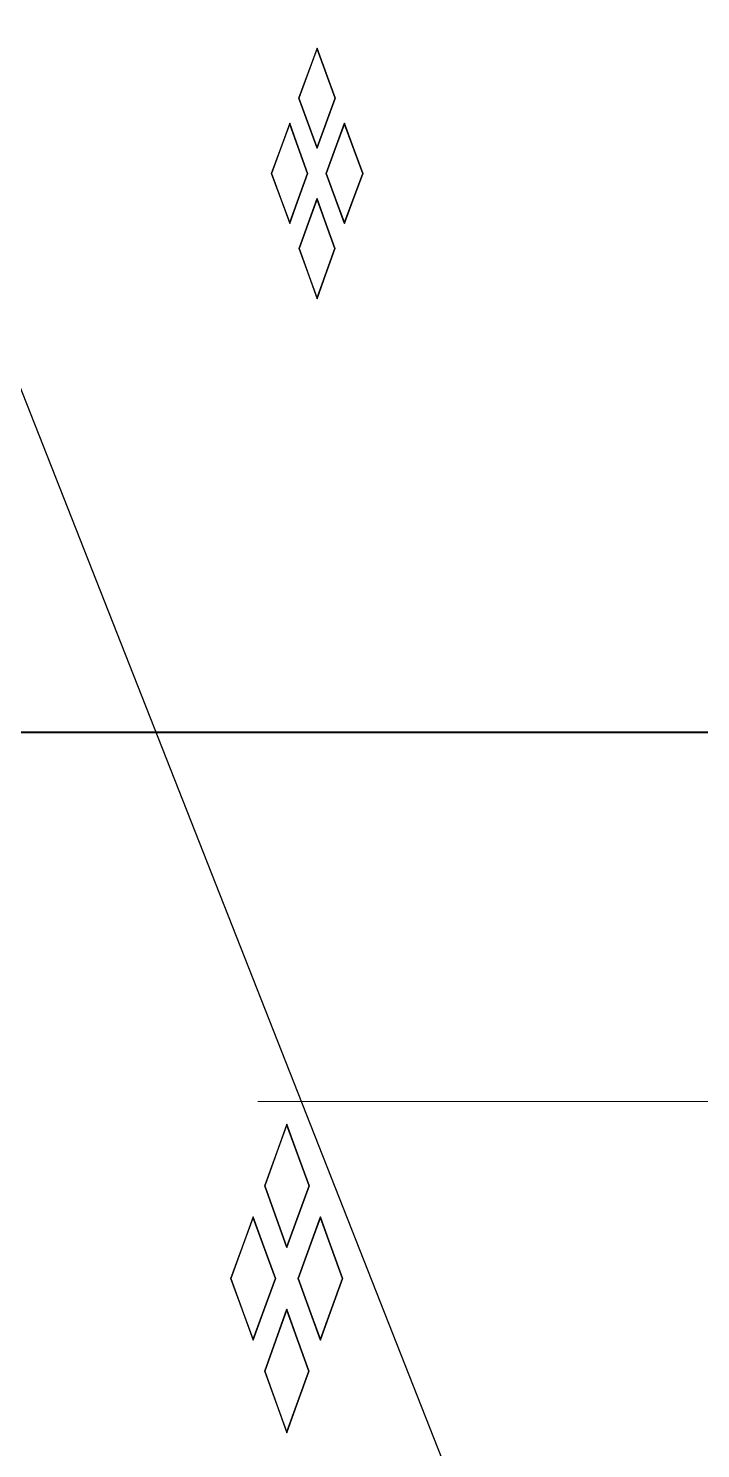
# Model space of a CAD drawing. Header units: millimetres. Extents: x -187347 to 135007, y -6415 to 292048.
# Drawn here: x -40539 to -40106, y 7831 to 8747 of the extents above; entities that cross this region are included whole.
import ezdxf

# ---------------------------------------------------------------- set-up
doc = ezdxf.new("R2010")
doc.units = ezdxf.units.MM
doc.header["$LTSCALE"] = 100
doc.linetypes.add('Z_LINE-CNTR', pattern=[17, 12, -2, 1, -2])
doc.layers.get('0').update_dxf_attribs({"lineweight": 18})
doc.layers.add('1', color=7, linetype='Continuous')
doc.layers.add('Layout Cabinplant', color=30, linetype='Continuous')
doc.layers.add('S-GRID', color=7, linetype='Continuous', lineweight=5)

# ---------------------------------------------------------------- blocks, each defined once
blk = doc.blocks.new('CP_Giblet area_New')
at = {"color": 0, "linetype": 'Continuous'}
for p, q in [((-803.93, 810.56), (-818.19, 770.8)), ((-803.93, 809.98), (-818.19, 770.8)), ((-818.19, 770.8), (-803.93, 809.98)), ((-789.67, 770.8), (-803.93, 810.56)), ((-803.93, 809.98), (-789.67, 770.8)), ((-818.19, 770.8), (-803.93, 731.04)), ((-803.93, 731.63), (-818.19, 770.8)), ((-818.19, 770.8), (-803.93, 731.63)), ((-803.93, 731.04), (-789.67, 770.8)), ((-789.67, 770.8), (-803.93, 731.04)), ((-789.67, 770.8), (-803.93, 731.63)), ((-825.63, 750.92), (-839.89, 711.16)), ((-811.16, 711.16), (-825.63, 750.92)), ((-825.63, 750.92), (-811.16, 711.16)), ((-782.22, 750.92), (-796.69, 711.16)), ((-767.75, 711.16), (-782.22, 750.92)), ((-825.63, 750.34), (-839.89, 711.16)), ((-839.89, 711.16), (-825.63, 750.34)), ((-825.63, 750.34), (-811.16, 711.16)), ((-796.69, 711.16), (-782.22, 750.34)), ((-782.22, 750.34), (-796.69, 711.16)), ((-782.22, 750.34), (-767.75, 711.16)), ((-825.63, 671.99), (-839.89, 711.16)), ((-839.89, 711.16), (-825.63, 671.4)), ((-839.89, 711.16), (-825.63, 671.99)), ((-811.16, 711.16), (-825.63, 671.4)), ((-811.16, 711.16), (-825.63, 671.99)), ((-825.63, 671.4), (-811.16, 711.16)), ((-782.22, 671.99), (-796.69, 711.16)), ((-796.69, 711.16), (-782.22, 671.99)), ((-796.69, 711.16), (-782.22, 671.4)), ((-767.75, 711.16), (-782.22, 671.99)), ((-782.22, 671.4), (-767.75, 711.16)), ((-803.93, 691.28), (-818.4, 651.52)), ((-818.4, 651.52), (-803.93, 690.7)), ((-803.93, 690.7), (-818.4, 651.52)), ((-803.93, 691.28), (-789.67, 651.52)), ((-789.67, 651.52), (-803.93, 691.28)), ((-803.93, 690.7), (-789.67, 651.52)), ((-818.4, 651.52), (-803.93, 612.35)), ((-803.93, 612.35), (-818.4, 651.52)), ((-818.4, 651.52), (-803.93, 611.76)), ((-803.93, 611.76), (-789.67, 651.52)), ((-789.67, 651.52), (-803.93, 612.35)), ((-516.65, 359.24), (-1261.45, 359.24)), ((-1261.45, 359.04), (-516.65, 359.04)), ((-823.45, 79.79), (-834.99, 47.49)), ((-834.99, 47.49), (-823.45, 79.2)), ((-823.45, 79.2), (-834.99, 47.49)), ((-811.91, 47.49), (-823.45, 79.79)), ((-823.45, 79.2), (-811.91, 47.49)), ((-834.99, 47.49), (-823.45, 15.19)), ((-834.99, 47.49), (-823.45, 15.77)), ((-823.45, 15.77), (-834.99, 47.49)), ((-823.45, 15.19), (-811.91, 47.49)), ((-811.91, 47.49), (-823.45, 15.77)), ((-811.91, 47.49), (-823.45, 15.19)), ((-841.09, 31.34), (-852.84, -0.96)), ((-852.84, -0.96), (-841.09, 30.75)), ((-841.09, 30.75), (-852.84, -0.96)), ((-829.33, -0.96), (-841.09, 31.34)), ((-841.09, 31.34), (-829.33, -0.96)), ((-841.09, 30.75), (-829.33, -0.96)), ((-805.82, 31.34), (-817.36, -0.96)), ((-817.36, -0.96), (-805.82, 30.75)), ((-805.82, 30.75), (-817.36, -0.96)), ((-794.06, -0.96), (-805.82, 31.34)), ((-805.82, 30.75), (-794.06, -0.96)), ((-852.84, -0.96), (-841.09, -32.68)), ((-841.09, -32.68), (-852.84, -0.96)), ((-852.84, -0.96), (-841.09, -33.26)), ((-829.33, -0.96), (-841.09, -32.68)), ((-841.09, -33.26), (-829.33, -0.96)), ((-829.33, -0.96), (-841.09, -33.26)), ((-805.82, -32.68), (-817.36, -0.96)), ((-817.36, -0.96), (-805.82, -33.26)), ((-817.36, -0.96), (-805.82, -32.68)), ((-794.06, -0.96), (-805.82, -32.68)), ((-805.82, -33.26), (-794.06, -0.96)), ((-823.45, -17.11), (-835.21, -49.41)), ((-823.45, -17.7), (-835.21, -49.41)), ((-835.21, -49.41), (-823.45, -17.7)), ((-811.7, -49.41), (-823.45, -17.11)), ((-823.45, -17.11), (-811.7, -49.41)), ((-823.45, -17.7), (-811.7, -49.41)), ((-823.45, -81.13), (-835.21, -49.41)), ((-835.21, -49.41), (-823.45, -81.13)), ((-835.21, -49.41), (-823.45, -81.71)), ((-811.7, -49.41), (-823.45, -81.13)), ((-823.45, -81.71), (-811.7, -49.41))]:
    blk.add_line(p, q, dxfattribs=at)
at = {"layer": '1', "color": 0, "linetype": 'Continuous'}
blk.add_line((-112.29, -1182.34), (-1495.72, 2329.66), dxfattribs=at)

msp = doc.modelspace()

# ---------------------------------------------------------------- linework, layer by layer
at = {"layer": 'S-GRID', "color": 152, "linetype": 'Z_LINE-CNTR'}
msp.add_line((-89691.4, 8055), (-18063.96, 8055), dxfattribs=at)

# ---------------------------------------------------------------- block references
at = {"layer": 'Layout Cabinplant', "rotation": 180}
msp.add_blockref('CP_Giblet area_New', (-41176.61, 8652.23, 0), dxfattribs=at)

doc.saveas('drawing.dxf')
